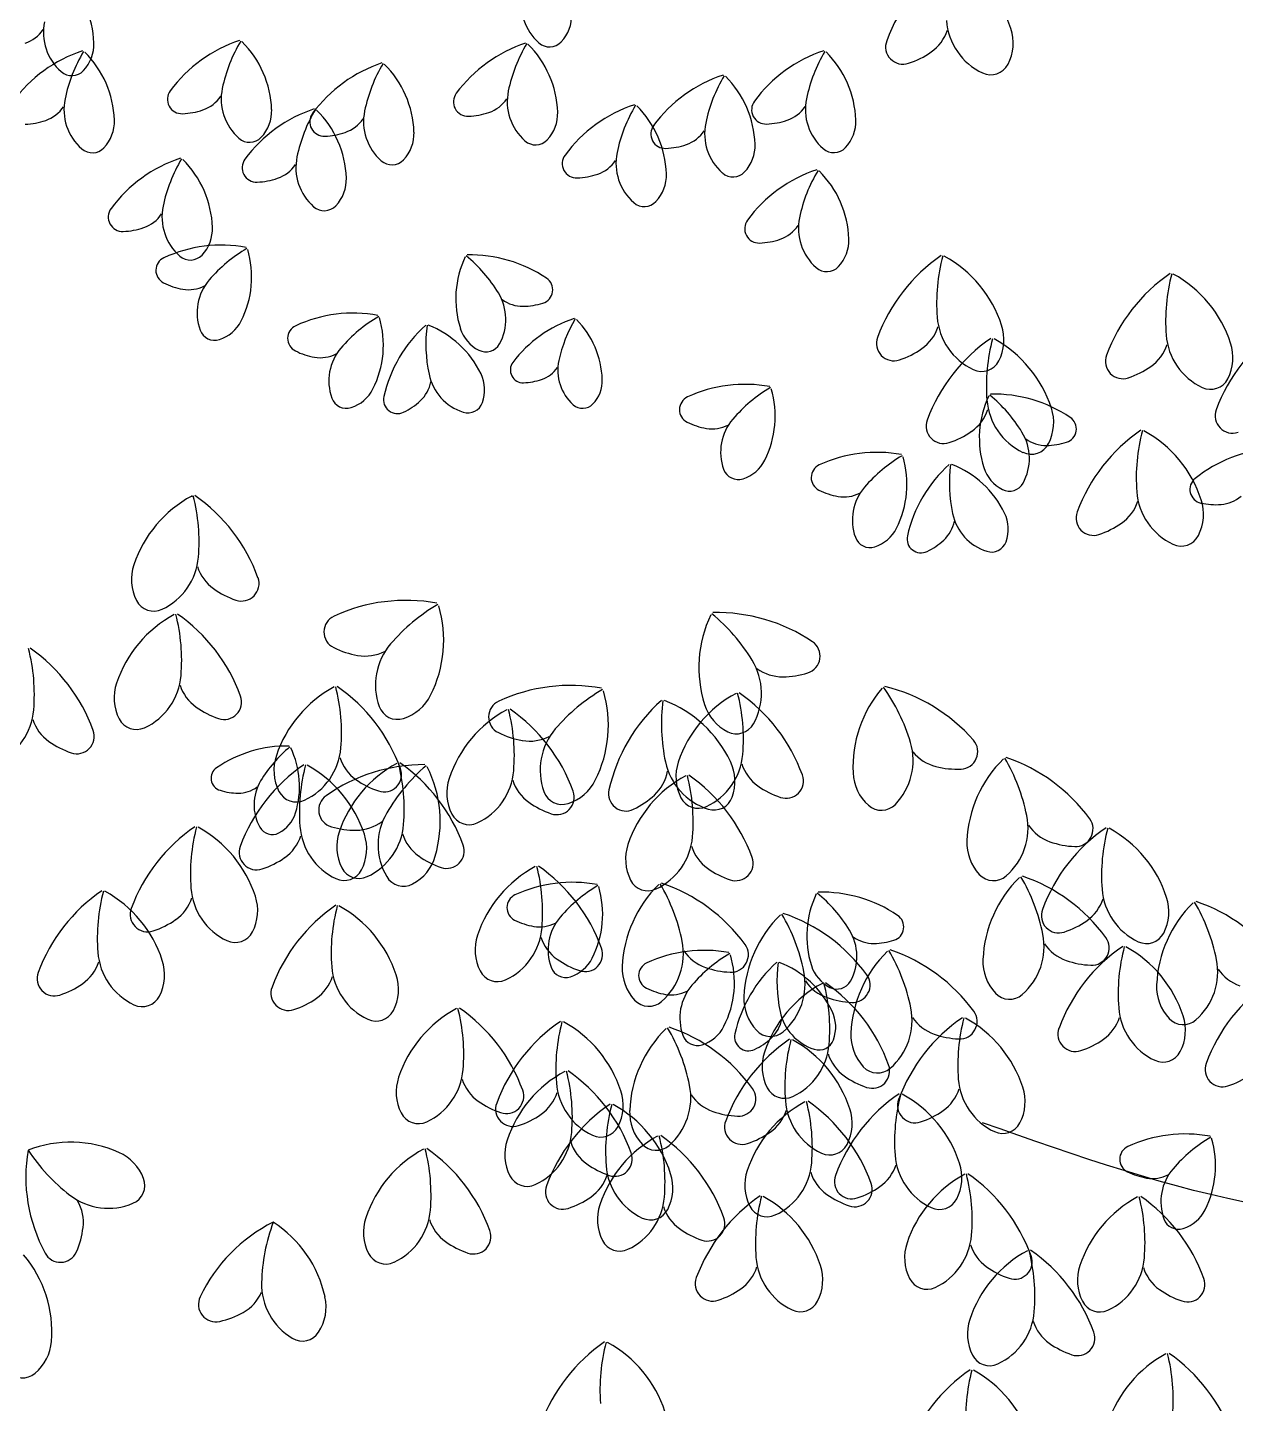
# Model space of a CAD drawing. Header units: millimetres. Extents: x 87938 to 265635, y 330093 to 434310.
# Drawn here: x 130640 to 131468, y 389117 to 390060 of the extents above; entities that cross this region are included whole.
import ezdxf

# ---------------------------------------------------------------- set-up
doc = ezdxf.new("R2010")
doc.units = ezdxf.units.MM

# ---------------------------------------------------------------- blocks, each defined once
blk = doc.blocks.new('A$C375B4AEE')
for centre, radius, start, end in [((2868.26, 8487.02), 117.21, 124.40991, 159.68568), ((2763.94, 8510), 83.66, 18.11828, 61.26609), ((2145.77, 8523.76), 69.16, 2.03833, 45.18609), ((2543.64, 8553.19), 35.85, 168.25019, 228.6287), ((2516.14, 8545.03), 26.27, 316.62292, 2.03827), ((2216.14, 8533.45), 35.85, 168.25019, 228.6287), ((2842.49, 8544.84), 43.37, 184.33018, 244.70863), ((2813.26, 8526.14), 31.77, 332.70281, 18.11841), ((2159.84, 8549.14), 24.44, 288.98753, 325.82732), ((2345.24, 8435.93), 96.9, 108.32995, 143.60567), ((2405.55, 8473.71), 104.84, 149.1174, 168.25018), ((2267.64, 8478.07), 69.16, 2.03833, 45.18609), ((2527.22, 8534.55), 11.01, 228.62887, 316.62309), ((2769.52, 8523.58), 11.93, 159.68548, 288.61535), ((2771.8, 8544.22), 29.57, 305.06741, 341.90735), ((2237.46, 8428.75), 96.9, 108.32995, 143.60567), ((2297.77, 8466.53), 104.84, 149.1174, 168.25018), ((2188.64, 8525.29), 26.27, 316.62292, 2.03827), ((2159.86, 8470.89), 69.16, 2.03833, 45.18609), ((2541.3, 8434.2), 96.9, 108.32995, 143.60567), ((2601.61, 8471.98), 104.84, 149.1174, 168.25018), ((2463.7, 8476.33), 69.16, 2.03833, 45.18609), ((2745.67, 8428.84), 96.9, 108.32993, 143.60567), ((2805.98, 8466.62), 104.84, 149.1174, 168.25018), ((2668.07, 8470.98), 69.16, 2.03833, 45.18611), ((2754.96, 8568.2), 58.87, 288.18028, 305.06753), ((2442.8, 8420.51), 96.9, 108.32995, 143.60567), ((2503.11, 8458.29), 104.84, 149.1174, 168.25018), ((2365.2, 8462.65), 69.16, 2.03833, 45.18609), ((2829.65, 8517.68), 13.32, 244.70857, 332.70275), ((2199.72, 8514.81), 11.01, 228.62887, 316.62309), ((2676.6, 8412.18), 96.9, 108.32993, 143.60567), ((2736.91, 8449.96), 104.84, 149.1174, 168.25018), ((2599, 8454.32), 69.16, 2.03833, 45.18611), ((2275.18, 8487.58), 9.86, 143.60571, 272.53537), ((2281.72, 8503.45), 24.44, 288.98753, 325.82732), ((2338.01, 8487.76), 35.85, 168.25019, 228.6287), ((2471.24, 8485.84), 9.86, 143.60571, 272.53537), ((2534.07, 8486.02), 35.85, 168.25019, 228.6287), ((2173.94, 8496.27), 24.44, 288.98753, 325.82732), ((2230.23, 8480.58), 35.85, 168.25019, 228.6287), ((2273.84, 8526.36), 48.67, 272.10031, 288.98752), ((2396.43, 8389.05), 96.9, 108.32995, 143.60567), ((2310.51, 8479.6), 26.27, 316.62292, 2.03827), ((2456.74, 8426.82), 104.84, 149.1174, 168.25018), ((2318.83, 8431.18), 69.16, 2.03833, 45.18609), ((2435.57, 8472.34), 35.85, 168.25019, 228.6287), ((2477.77, 8501.72), 24.44, 288.98753, 325.82732), ((2615.84, 8391.9), 96.9, 108.32993, 143.60569), ((2676.15, 8429.68), 104.84, 149.1174, 168.25018), ((2538.24, 8434.04), 69.16, 2.03833, 45.18609), ((2675.61, 8480.48), 9.86, 143.60571, 272.53537), ((2682.15, 8496.36), 24.44, 288.98753, 325.82732), ((2738.44, 8480.67), 35.85, 168.25018, 228.62875), ((2166.06, 8519.18), 48.67, 272.10031, 288.98752), ((2202.73, 8472.41), 26.27, 316.62292, 2.03827), ((2372.74, 8472.16), 9.86, 143.60571, 272.53537), ((2379.27, 8488.03), 24.44, 288.98753, 325.82732), ((2469.89, 8524.62), 48.67, 272.10031, 288.98752), ((2506.57, 8477.86), 26.27, 316.62292, 2.03827), ((2669.36, 8464.01), 35.85, 168.25018, 228.62875), ((2674.26, 8519.27), 48.67, 272.10031, 288.98752), ((2710.94, 8472.5), 26.27, 316.62292, 2.03827), ((2321.6, 8469.12), 11.01, 228.62887, 316.62309), ((2371.39, 8510.94), 48.67, 272.10031, 288.98752), ((2408.07, 8464.18), 26.27, 316.62292, 2.03827), ((2606.54, 8463.82), 9.86, 143.60571, 272.53537), ((2613.07, 8479.7), 24.44, 288.98753, 325.82732), ((2213.82, 8461.94), 11.01, 228.62887, 316.62309), ((2517.65, 8467.39), 11.01, 228.62887, 316.62309), ((2608.6, 8443.73), 35.85, 168.25018, 228.62875), ((2605.19, 8502.61), 48.67, 272.10031, 288.98752), ((2641.86, 8455.84), 26.27, 316.62292, 2.03827), ((2722.03, 8462.03), 11.01, 228.62887, 316.62309), ((2304.66, 8355.21), 96.9, 108.32995, 143.60567), ((2364.97, 8392.99), 104.84, 149.1174, 168.25018), ((2227.06, 8397.35), 69.16, 2.03833, 45.18609), ((2326.37, 8440.69), 9.86, 143.60571, 272.53537), ((2332.91, 8456.57), 24.44, 288.98753, 325.82732), ((2389.2, 8440.87), 35.85, 168.25019, 228.6287), ((2419.15, 8453.7), 11.01, 228.62887, 316.62309), ((2545.78, 8443.54), 9.86, 143.60571, 272.53537), ((2552.31, 8459.42), 24.44, 288.98753, 325.82732), ((2325.03, 8479.47), 48.67, 272.10031, 288.98752), ((2361.7, 8432.71), 26.27, 316.62292, 2.03827), ((2544.43, 8482.33), 48.67, 272.10031, 288.98752), ((2581.1, 8435.57), 26.27, 316.62292, 2.03827), ((2652.95, 8445.37), 11.01, 228.62887, 316.62309), ((2740.91, 8347.28), 96.9, 108.32993, 143.60567), ((2801.22, 8385.06), 104.84, 149.1174, 168.25018), ((2663.31, 8389.42), 69.16, 2.03833, 45.18611), ((2297.43, 8407.04), 35.85, 168.25019, 228.6287), ((2372.79, 8422.23), 11.01, 228.62887, 316.62309), ((2592.19, 8425.09), 11.01, 228.62887, 316.62309), ((2234.6, 8406.86), 9.86, 143.60571, 272.53537), ((2241.13, 8422.74), 24.44, 288.98753, 325.82732), ((2670.85, 8398.92), 9.86, 143.60571, 272.53537), ((2733.68, 8399.11), 35.85, 168.25018, 228.62875), ((2233.25, 8445.64), 48.67, 272.10031, 288.98752), ((2269.92, 8398.88), 26.27, 316.62292, 2.03827), ((2677.38, 8414.8), 24.44, 288.98753, 325.82732), ((2302.29, 8293.87), 93.77, 79.54262, 114.81836), ((2371.04, 8297.81), 101.45, 120.33005, 139.46286), ((2669.5, 8437.71), 48.67, 272.10031, 288.98752), ((2706.17, 8390.94), 26.27, 316.62292, 2.03827), ((2266.93, 8370.32), 9.54, 114.81832, 243.74813), ((2281.01, 8388.4), 11.01, 228.62887, 316.62309), ((2256.11, 8365.77), 66.93, 333.25102, 16.39883), ((2529.87, 8350.83), 66.93, 154.4733, 197.62104), ((2405.6, 8301.96), 101.45, 31.40914, 50.54194), ((2472.87, 8287.17), 93.77, 56.05367, 91.32939), ((2861.93, 8283.73), 117.21, 124.40993, 159.68564), ((2919.37, 8347.85), 126.82, 165.19739, 184.33018), ((2757.61, 8306.71), 83.66, 18.11828, 61.26609), ((2717.26, 8380.47), 11.01, 228.62887, 316.62309), ((3018.89, 8271.46), 117.21, 124.40993, 159.68564), ((3076.34, 8335.58), 126.82, 165.1974, 184.33018), ((2914.58, 8294.43), 83.66, 18.11828, 61.26609), ((2283.86, 8403.84), 47.1, 243.31296, 260.20019), ((2279.87, 8380.74), 23.65, 260.20025, 297.04004), ((2320.31, 8341.2), 34.69, 139.4629, 199.84129), ((2519.9, 8357.04), 9.54, 287.124, 56.05382), ((2462.58, 8336.75), 34.69, 331.03064, 31.40928), ((2508.78, 8369.38), 23.65, 233.83212, 270.6719), ((2508.5, 8392.82), 47.1, 270.67187, 287.55903), ((2392.6, 8247.24), 93.77, 79.54263, 114.81834), ((2461.35, 8251.18), 101.45, 120.33008, 139.46283), ((2346.42, 8319.14), 66.93, 333.25102, 16.39883), ((2836.16, 8341.55), 43.37, 184.33018, 244.70863), ((2297.7, 8333.04), 10.66, 199.84165, 287.83562), ((2293.18, 8347.09), 25.42, 287.83564, 333.25091), ((2357.24, 8323.69), 9.54, 114.81832, 243.74813), ((2505.1, 8263.09), 93.77, 131.98151, 167.25725), ((2543.9, 8319.99), 101.45, 172.76891, 191.90173), ((2419.96, 8270.32), 66.93, 25.68991, 68.83769), ((2490.3, 8338.27), 25.42, 197.62094, 243.03656), ((2570.63, 8256.12), 85.47, 108.0256, 143.30132), ((2624, 8289.16), 92.47, 148.81298, 167.94581), ((2502.38, 8293.65), 61, 1.73403, 44.8817), ((2765.47, 8340.93), 29.57, 305.06741, 341.90735), ((2806.93, 8322.84), 31.77, 332.70281, 18.11841), ((3094.1, 8234.11), 117.21, 124.40993, 159.68568), ((2483.61, 8325.11), 10.66, 243.03669, 331.03114), ((2763.19, 8320.28), 11.93, 159.68548, 288.61535), ((2896.02, 8226.99), 117.21, 124.40993, 159.68568), ((2953.47, 8291.11), 126.82, 165.1974, 184.33018), ((2791.71, 8249.97), 83.66, 18.11828, 61.26609), ((2922.43, 8328.65), 29.57, 305.06741, 341.90733), ((2993.12, 8329.28), 43.37, 184.33018, 244.70861), ((2963.89, 8310.57), 31.77, 332.7028, 18.11842), ((2374.17, 8357.21), 47.1, 243.31296, 260.20019), ((2370.18, 8334.11), 23.65, 260.20025, 297.04004), ((2410.62, 8294.57), 34.69, 139.4629, 199.84129), ((2748.63, 8364.91), 58.87, 288.18028, 305.06753), ((2920.16, 8308.01), 11.93, 159.68548, 288.61535), ((2509.07, 8302), 8.7, 143.30093, 272.23074), ((2514.91, 8315.97), 21.56, 288.68306, 325.52295), ((2564.49, 8301.87), 31.62, 167.94581, 228.32427), ((2823.32, 8314.38), 13.32, 244.70857, 332.70275), ((2905.59, 8352.64), 58.87, 288.18028, 305.06755), ((2422.58, 8298.28), 23.65, 312.63914, 349.47871), ((2478.57, 8306.23), 34.69, 191.9017, 252.28014), ((2457.36, 8288.31), 25.42, 340.2744, 25.68992), ((2508.06, 8336.21), 42.93, 271.79599, 288.68311), ((2540.2, 8294.79), 23.17, 316.31858, 1.73379), ((2661.16, 8198.44), 93.77, 79.54265, 114.81839), ((2980.29, 8302.11), 13.32, 244.70864, 332.70271), ((2388.01, 8286.41), 10.66, 199.84124, 287.83548), ((2383.49, 8300.46), 25.42, 287.83559, 333.25091), ((2422.95, 8281.67), 9.54, 167.25726, 296.18686), ((2625.81, 8274.89), 9.54, 114.81833, 243.74791), ((2729.92, 8202.38), 101.45, 120.33007, 139.46288), ((2614.98, 8270.34), 66.93, 333.25103, 16.39876), ((2888.74, 8255.4), 66.93, 154.47325, 197.62105), ((2870.25, 8284.81), 43.37, 184.33018, 244.70858), ((2764.48, 8206.53), 101.45, 31.40918, 50.54199), ((2831.74, 8191.74), 93.77, 56.05367, 91.32941), ((2406.7, 8315.53), 47.1, 295.75185, 312.63912), ((2471.26, 8283.33), 10.66, 252.28031, 340.27444), ((2549.92, 8285.5), 9.72, 228.32439, 316.31847), ((2799.56, 8284.19), 29.57, 305.0675, 341.9072), ((2841.02, 8266.11), 31.77, 332.70294, 18.11827), ((2995.37, 8270.66), 11.93, 159.68581, 288.61526), ((2642.74, 8308.41), 47.1, 243.313, 260.20022), ((2638.75, 8285.31), 23.65, 260.20019, 297.03986), ((2679.18, 8245.77), 34.69, 139.46285, 199.84132), ((2797.29, 8263.55), 11.93, 159.68584, 288.61535), ((2878.78, 8261.61), 9.54, 287.12423, 56.05355), ((2782.72, 8308.18), 58.87, 288.18028, 305.06749), ((2821.46, 8241.32), 34.69, 331.03072, 31.40913), ((2867.65, 8273.95), 23.65, 233.83212, 270.67181), ((2998.76, 8164.04), 117.21, 124.40993, 159.68568), ((3056.2, 8228.15), 126.82, 165.19736, 184.33018), ((2894.44, 8187.01), 83.66, 18.11828, 61.26607), ((2751.47, 8151.81), 93.77, 79.54265, 114.81839), ((2857.42, 8257.65), 13.32, 244.70872, 332.70275), ((2867.38, 8297.4), 47.1, 270.67182, 287.55903), ((3028.61, 8154.64), 93.77, 93.63961, 128.91535), ((2656.57, 8237.61), 10.66, 199.84124, 287.83548), ((2652.05, 8251.66), 25.42, 287.83559, 333.25095), ((2716.12, 8228.26), 9.54, 114.81833, 243.74791), ((2820.23, 8155.75), 101.45, 120.33007, 139.46288), ((2705.3, 8223.71), 66.93, 333.25103, 16.39876), ((2863.98, 8167.66), 93.77, 131.98151, 167.25725), ((2902.78, 8224.57), 101.45, 172.76896, 191.90173), ((2778.83, 8174.89), 66.93, 25.68991, 68.83766), ((2849.18, 8242.84), 25.42, 197.62111, 243.03648), ((2842.49, 8229.68), 10.66, 243.03649, 331.03065), ((2975.7, 8220.17), 9.54, 128.91546, 257.84491), ((2321.66, 8141.98), 83.66, 118.34453, 161.49243), ((2160.19, 8184.22), 126.82, 355.28042, 14.41331), ((2217.19, 8119.71), 117.21, 19.92504, 55.20071), ((2733.05, 8261.78), 47.1, 243.313, 260.20022), ((2729.06, 8238.68), 23.65, 260.20019, 297.03986), ((2769.49, 8199.14), 34.69, 139.46285, 199.84132), ((2972.99, 8221.85), 43.37, 184.33018, 244.70861), ((2985.72, 8233.43), 23.65, 274.29717, 311.13687), ((2902.3, 8221.23), 29.57, 305.0675, 341.90719), ((2943.76, 8203.15), 31.77, 332.70293, 18.11829), ((2983.96, 8256.81), 47.1, 257.40999, 274.29719), ((2781.45, 8202.85), 23.65, 312.63914, 349.47869), ((2837.45, 8210.8), 34.69, 191.90168, 252.2802), ((2816.24, 8192.88), 25.42, 340.27443, 25.68996), ((2900.02, 8200.59), 11.93, 159.68584, 288.61535), ((2885.46, 8245.22), 58.87, 288.18028, 305.06749), ((2746.88, 8190.98), 10.66, 199.84124, 287.83548), ((2742.36, 8205.03), 25.42, 287.83559, 333.25095), ((2781.83, 8186.24), 9.54, 167.2572, 296.18686), ((2960.16, 8194.69), 13.32, 244.70864, 332.70271), ((2765.57, 8220.1), 47.1, 295.75189, 312.63912), ((2830.13, 8187.9), 10.66, 252.28031, 340.27451), ((2272.46, 8158.45), 31.77, 161.49233, 206.90783), ((2243.36, 8177.36), 43.37, 294.90209, 355.28059), ((2314.04, 8176.25), 29.57, 197.70322, 234.54325), ((2316.18, 8155.59), 11.93, 250.9955, 19.92456), ((2331.04, 8200.12), 58.87, 234.54318, 251.43035), ((2256.01, 8150.1), 13.32, 206.90799, 294.90206), ((2428.74, 8026.92), 117.21, 79.54265, 114.81837), ((2514.68, 8031.84), 126.82, 120.33009, 139.46286), ((2371.01, 8116.8), 83.66, 333.251, 16.3988), ((2309.73, 8060.78), 83.66, 118.34453, 161.49243), ((2148.25, 8103.02), 126.82, 355.28042, 14.41331), ((2205.26, 8038.52), 117.21, 19.92504, 55.20071), ((2384.54, 8122.48), 11.93, 114.81859, 243.74787), ((2713.21, 8098.12), 83.66, 154.47325, 197.62102), ((2557.89, 8037.03), 126.82, 31.40916, 50.54196), ((2641.96, 8018.54), 117.21, 56.05368, 91.3294), ((2405.71, 8164.38), 58.87, 243.31303, 260.20025), ((2451.26, 8086.08), 43.37, 139.46286, 199.84138), ((2700.76, 8105.88), 11.93, 287.12409, 56.05361), ((2047.28, 8079.52), 126.82, 355.28042, 14.41331), ((2104.29, 8015.01), 117.21, 19.92496, 55.20075), ((2400.72, 8135.51), 29.57, 260.20028, 297.03997), ((2629.11, 8080.52), 43.37, 331.03071, 31.40921), ((2231.42, 8096.16), 43.37, 294.90209, 355.28059), ((2686.85, 8121.31), 29.57, 233.83214, 270.67179), ((2686.51, 8150.61), 58.87, 270.67181, 287.55903), ((2260.52, 8077.26), 31.77, 161.49233, 206.90783), ((2302.11, 8095.06), 29.57, 197.70322, 234.54325), ((2419.3, 8011.13), 83.66, 118.34458, 161.49233), ((2257.83, 8053.37), 126.82, 355.28042, 14.41331), ((2314.83, 7988.86), 117.21, 19.92496, 55.20075), ((2541.63, 7968.63), 117.21, 79.54265, 114.81837), ((2627.57, 7973.55), 126.82, 120.33009, 139.46286), ((2818.85, 8029.69), 83.66, 139.51571, 182.66358), ((2653.02, 8010.76), 126.82, 16.4517, 35.58445), ((2729.47, 7971.19), 117.21, 41.09621, 76.37193), ((2304.24, 8074.4), 11.93, 250.9955, 19.92456), ((2417.35, 8093.44), 31.77, 287.83562, 333.25095), ((2497.43, 8064.19), 11.93, 114.81859, 243.74787), ((2483.9, 8058.51), 83.66, 333.251, 16.3988), ((2682.26, 7988.44), 117.21, 131.9815, 167.25724), ((2730.75, 8059.57), 126.82, 172.76895, 191.90173), ((2575.83, 7997.48), 83.66, 25.68988, 68.83766), ((2694.8, 8006.77), 83.66, 118.34458, 161.49233), ((2533.33, 8049.01), 126.82, 355.28042, 14.4133), ((2590.33, 7984.5), 117.21, 19.92496, 55.20076), ((2130.45, 8072.66), 43.37, 294.902, 355.28059), ((2319.11, 8118.93), 58.87, 234.54318, 251.43035), ((2423, 8075.88), 13.32, 199.84119, 287.83562), ((2537.76, 7995.56), 83.66, 118.34458, 161.49233), ((2376.28, 8037.8), 126.82, 355.28049, 14.4133), ((2433.29, 7973.29), 117.21, 19.92497, 55.20075), ((2663.76, 8082.41), 31.77, 197.62106, 243.03646), ((2201.14, 8071.55), 29.57, 197.70322, 234.54325), ((2203.27, 8050.89), 11.93, 250.9955, 19.92456), ((2244.07, 8068.91), 13.32, 206.90799, 294.90206), ((2564.15, 8027.79), 43.37, 139.46286, 199.84138), ((2655.39, 8065.97), 13.32, 243.03653, 331.03075), ((2218.14, 8095.42), 58.87, 234.54318, 251.43035), ((2518.6, 8106.1), 58.87, 243.31303, 260.20025), ((2513.61, 8077.22), 29.57, 260.20028, 297.03997), ((2733.05, 8034.39), 43.37, 316.07318, 16.45177), ((2808.82, 8040.4), 11.93, 272.16668, 41.09577), ((2347.14, 7958.79), 85.47, 88.9788, 124.25452), ((2408.38, 7972.61), 92.47, 129.76623, 148.89903), ((2370.1, 8027.6), 31.77, 161.49233, 206.90784), ((2294.88, 8016.54), 61, 342.68714, 25.8349), ((2340.99, 8046.5), 43.37, 294.902, 355.28059), ((2411.68, 8045.4), 29.57, 197.70322, 234.54306), ((2616.49, 8042.14), 43.37, 294.90199, 355.28059), ((2799.36, 8058.9), 29.57, 218.87448, 255.71437), ((2730.02, 7971.61), 126.82, 11.36046, 30.49319), ((2802.66, 7925.41), 117.21, 36.00495, 71.28066), ((2303.93, 8022.25), 8.7, 124.25454, 253.18403), ((2425.14, 7934.79), 117.21, 124.40991, 159.68568), ((2482.58, 7998.91), 126.82, 165.1974, 184.33018), ((2320.82, 7957.77), 83.66, 18.11828, 61.2661), ((2441.54, 7914.35), 117.21, 89.87295, 125.14869), ((2462.29, 7958.73), 83.66, 118.34458, 161.49233), ((2413.82, 8024.74), 11.93, 250.99547, 19.92529), ((2525.21, 7934.6), 126.82, 130.66042, 149.79318), ((2300.82, 8000.97), 126.82, 355.28049, 14.41331), ((2357.82, 7936.46), 117.21, 19.92497, 55.2007), ((2368.64, 7992.42), 83.66, 343.58133, 26.72907), ((2459.45, 8030.94), 43.37, 294.90201, 355.28059), ((2579.1, 8032.43), 29.57, 312.63909, 349.47877), ((2649.1, 8042.36), 43.37, 191.90173, 252.28021), ((2645.6, 8023.24), 31.77, 161.49231, 206.90783), ((2622.59, 8019.97), 31.77, 340.27449, 25.68986), ((2687.18, 8041.04), 29.57, 197.70353, 234.54308), ((2806.59, 8087.29), 58.87, 255.71431, 272.60155), ((2896.88, 7975.75), 83.66, 134.4245, 177.57227), ((2356.27, 8004.04), 31.62, 148.89905, 209.27747), ((2428.68, 8069.27), 58.87, 234.54309, 251.43035), ((2488.55, 8012.03), 31.77, 161.49233, 206.90783), ((2530.14, 8029.83), 29.57, 197.70351, 234.54308), ((2530.24, 8035.15), 31.77, 287.83562, 333.25095), ((2660.32, 7950.27), 83.66, 118.34458, 161.49233), ((2498.85, 7992.51), 126.82, 355.28049, 14.4133), ((2555.85, 7928), 117.21, 19.92496, 55.20071), ((2689.32, 8020.38), 11.93, 250.99557, 19.92527), ((2767.01, 8027.28), 31.77, 182.66365, 228.07889), ((2314.14, 8054.92), 42.93, 252.74913, 269.63633), ((2314.01, 8033.56), 21.56, 269.63645, 306.476), ((2353.65, 8019.25), 13.32, 206.90799, 294.90205), ((2380.93, 8000.44), 11.93, 125.14876, 254.07811), ((2535.89, 8017.59), 13.32, 199.84119, 287.83562), ((2532.27, 8009.17), 11.93, 250.99547, 19.92527), ((2579.57, 8011.67), 11.93, 167.25721, 296.18681), ((2559.25, 8053.99), 58.87, 295.75185, 312.63906), ((2629.14, 8014.89), 13.32, 206.90802, 294.90201), ((2639.95, 8013.74), 13.32, 252.2802, 340.2746), ((2704.18, 8064.91), 58.87, 234.54309, 251.43035), ((2331, 8005.28), 23.17, 297.27174, 342.68716), ((2453.09, 7976.59), 43.37, 149.79323, 210.17164), ((2547.13, 8053.7), 58.87, 234.54309, 251.43035), ((2754.69, 8013.55), 13.32, 228.07898, 316.07326), ((2350.43, 7892.28), 117.21, 124.40991, 159.68568), ((2407.87, 7956.4), 126.82, 165.1974, 184.33018), ((2399.37, 7992.61), 43.37, 184.33018, 244.70865), ((2394.24, 8045.46), 58.87, 253.64335, 270.53053), ((2394.51, 8016.16), 29.57, 270.5305, 307.3702), ((2383.99, 7994.1), 43.37, 294.902, 355.28059), ((2472.1, 8003.68), 13.32, 206.90798, 294.90209), ((2811.84, 7988.05), 43.37, 310.98196, 11.36054), ((2880.06, 8006.57), 29.57, 213.78352, 250.62302), ((2887.84, 7987.31), 11.93, 267.07531, 36.0051), ((2246.11, 7915.26), 83.66, 18.11828, 61.2661), ((2337.16, 7993.33), 9.72, 209.27743, 297.27181), ((2328.68, 7991.99), 29.57, 305.06743, 341.90734), ((2413.09, 7975.2), 31.77, 161.49233, 206.90784), ((2370.14, 7973.9), 31.77, 332.7028, 18.11842), ((2454.67, 7993), 29.57, 197.70351, 234.54308), ((2582.01, 7985.64), 43.37, 294.90201, 355.28059), ((2845.04, 7977.94), 31.77, 177.5724, 222.98777), ((2974.98, 7891.55), 117.21, 124.40992, 159.68568), ((3032.42, 7955.67), 126.82, 165.19736, 184.33018), ((2870.66, 7914.53), 83.66, 18.11828, 61.26607), ((2326.4, 7971.34), 11.93, 159.68544, 288.61526), ((2456.81, 7972.34), 11.93, 250.99547, 19.92527), ((2611.12, 7966.74), 31.77, 161.49233, 206.90783), ((2652.7, 7984.54), 29.57, 197.70353, 234.54308), ((2889.79, 8034.21), 58.87, 250.6231, 267.51029), ((2311.84, 8015.97), 58.87, 288.1803, 305.06754), ((2396.64, 7966.85), 13.32, 206.908, 294.90205), ((2418.41, 7977.75), 31.77, 298.16595, 343.5814), ((2471.67, 8016.87), 58.87, 234.54309, 251.43035), ((2557.16, 7888.01), 83.66, 118.34458, 161.49233), ((2395.68, 7930.25), 126.82, 355.28049, 14.4133), ((2452.69, 7865.74), 117.21, 19.92497, 55.2007), ((2669.7, 8008.41), 58.87, 234.54309, 251.43035), ((2654.84, 7963.88), 11.93, 250.99557, 19.92527), ((2386.54, 7965.44), 13.32, 244.70849, 332.70271), ((2427.12, 7961.49), 13.32, 210.17175, 298.16588), ((2594.66, 7958.39), 13.32, 206.90798, 294.90209), ((2831.54, 7965.36), 13.32, 222.98795, 310.98187), ((2907.9, 7894.42), 83.66, 134.4245, 177.57227), ((2741.04, 7890.28), 126.82, 11.36046, 30.49325), ((2813.69, 7844.08), 117.21, 36.00495, 71.28068), ((2286.6, 7848.35), 117.21, 124.40991, 159.68568), ((2344.04, 7912.47), 126.82, 165.1974, 184.33018), ((2182.29, 7871.33), 83.66, 18.11828, 61.2661), ((2324.66, 7950.1), 43.37, 184.33018, 244.70865), ((2507.54, 7933.55), 9.54, 114.81811, 243.74791), ((2542.9, 7857.1), 93.77, 79.54263, 114.81836), ((2611.65, 7861.04), 101.45, 120.33007, 139.46288), ((2496.72, 7929), 66.93, 333.25102, 16.39876), ((2660.64, 7889.62), 83.66, 134.4245, 177.57227), ((2493.78, 7885.48), 126.82, 11.36046, 30.49325), ((2566.43, 7839.28), 117.21, 36.00494, 71.28067), ((2770.48, 7914.06), 66.93, 154.47325, 197.62105), ((2646.21, 7865.19), 101.45, 31.40918, 50.54199), ((2713.48, 7850.4), 93.77, 56.05367, 91.32941), ((2949.2, 7949.37), 43.37, 184.33018, 244.70861), ((2251.69, 7928.84), 11.93, 159.68545, 288.61526), ((2253.97, 7949.48), 29.57, 305.06742, 341.90734), ((2295.43, 7931.4), 31.77, 332.7028, 18.11842), ((2446.93, 7838.39), 117.21, 124.40991, 159.68568), ((2504.37, 7902.51), 126.82, 165.1974, 184.33018), ((2342.61, 7861.37), 83.66, 18.11828, 61.2661), ((2876.24, 7928.1), 11.93, 159.68584, 288.61535), ((2878.51, 7948.75), 29.57, 305.0675, 341.9072), ((3026.94, 7877.06), 83.66, 134.4245, 177.57227), ((2919.97, 7930.67), 31.77, 332.70293, 18.11829), ((2860.08, 7872.92), 126.82, 11.36046, 30.49325), ((2932.73, 7826.72), 117.21, 36.00493, 71.28068), ((2237.13, 7973.47), 58.87, 288.1803, 305.06754), ((2524.47, 7967.07), 47.1, 243.31296, 260.20018), ((2520.48, 7943.97), 23.65, 260.20028, 297.03995), ((2560.92, 7904.43), 34.69, 139.4629, 199.84129), ((2744.06, 7868.9), 83.66, 134.4245, 177.57227), ((2577.2, 7864.76), 126.82, 11.36046, 30.49325), ((2649.85, 7818.57), 117.21, 36.00495, 71.28068), ((2760.51, 7920.27), 9.54, 287.12423, 56.05355), ((2861.68, 7972.73), 58.87, 288.18028, 305.06749), ((2311.83, 7922.94), 13.32, 244.70851, 332.70271), ((2507.95, 7904.48), 31.77, 161.49233, 206.90783), ((2478.85, 7923.38), 43.37, 294.90201, 355.28059), ((2549.54, 7922.28), 29.57, 197.70351, 234.54308), ((2703.19, 7899.98), 34.69, 331.03072, 31.40913), ((2749.39, 7932.61), 23.65, 233.83212, 270.67181), ((2822.86, 7906.72), 43.37, 310.98196, 11.36054), ((2936.37, 7922.2), 13.32, 244.70864, 332.70271), ((2551.67, 7901.62), 11.93, 250.99547, 19.92527), ((2633.21, 7810.47), 93.77, 79.54265, 114.81839), ((2575.6, 7901.92), 43.37, 310.98194, 11.36054), ((2643.83, 7920.44), 29.57, 213.78352, 250.62302), ((2651.6, 7901.18), 11.93, 267.07531, 36.0051), ((2749.11, 7956.06), 47.1, 270.67182, 287.55903), ((2650.53, 7839.73), 126.82, 11.36046, 30.49325), ((2723.18, 7793.54), 117.21, 36.00495, 71.28068), ((2891.09, 7925.24), 29.57, 213.78352, 250.62302), ((2986.36, 7810.27), 117.21, 124.40992, 159.68568), ((2898.86, 7905.98), 11.93, 267.07531, 36.0051), ((3043.8, 7874.39), 126.82, 165.19736, 184.33018), ((2882.04, 7833.25), 83.66, 18.11828, 61.26607), ((2190.14, 7905.55), 29.57, 305.06743, 341.90734), ((2260.83, 7906.17), 43.37, 184.33018, 244.70865), ((2231.6, 7887.47), 31.77, 332.7028, 18.11842), ((2566.54, 7946.15), 58.87, 234.54309, 251.43035), ((2533.79, 7910.32), 25.42, 287.83559, 333.25091), ((2597.85, 7886.92), 9.54, 114.81833, 243.74791), ((2701.96, 7814.41), 101.45, 120.33007, 139.46288), ((2587.03, 7882.37), 66.93, 333.25103, 16.39876), ((2745.71, 7826.32), 93.77, 131.98151, 167.25725), ((2784.51, 7883.23), 101.45, 172.76896, 191.90173), ((2660.57, 7833.55), 66.93, 25.68991, 68.83766), ((2817.39, 7843.87), 83.66, 134.4245, 177.57227), ((2856.06, 7896.62), 31.77, 177.5724, 222.98777), ((2900.81, 7952.88), 58.87, 250.6231, 267.51029), ((2941.9, 7889.36), 43.37, 310.98192, 11.36055), ((2187.86, 7884.91), 11.93, 159.68544, 288.61526), ((2350.46, 7895.59), 29.57, 305.06743, 341.90734), ((2421.16, 7896.21), 43.37, 184.33018, 244.70865), ((2391.93, 7877.51), 31.77, 332.7028, 18.11842), ((2491.5, 7896.13), 13.32, 206.90798, 294.90209), ((2538.31, 7896.27), 10.66, 199.84124, 287.83548), ((2608.8, 7891.82), 31.77, 177.5724, 222.98775), ((2653.55, 7948.08), 58.87, 250.6231, 267.51029), ((2659.02, 7881.2), 43.37, 310.98196, 11.36054), ((2730.91, 7901.5), 25.42, 197.62111, 243.03648), ((2735.02, 7880.46), 11.93, 267.07531, 36.0051), ((3010.13, 7907.88), 29.57, 213.78352, 250.62302), ((2173.3, 7929.54), 58.87, 288.1803, 305.06754), ((2348.19, 7874.95), 11.93, 159.68544, 288.61526), ((2614.78, 7920.45), 47.1, 243.313, 260.20022), ((2610.79, 7897.34), 23.65, 260.20019, 297.03986), ((2651.23, 7857.8), 34.69, 139.46285, 199.84132), ((2753.95, 7807.98), 83.66, 118.34458, 161.49233), ((2727.25, 7899.72), 29.57, 213.78352, 250.62302), ((2592.47, 7850.22), 126.82, 355.28049, 14.4133), ((2649.48, 7785.72), 117.21, 19.92496, 55.20071), ((2724.22, 7888.34), 10.66, 243.03649, 331.03065), ((2975.1, 7879.25), 31.77, 177.5724, 222.98777), ((3087.16, 7786.09), 117.21, 124.40993, 159.68568), ((2248, 7879.01), 13.32, 244.70851, 332.70271), ((2333.63, 7919.58), 58.87, 288.18029, 305.06755), ((2595.3, 7879.24), 13.32, 222.98789, 310.98187), ((2692.22, 7871.1), 31.77, 177.5724, 222.98777), ((2736.97, 7927.36), 58.87, 250.6231, 267.51029), ((2842.56, 7884.04), 13.32, 222.98795, 310.98187), ((2408.32, 7869.05), 13.32, 244.70849, 332.70271), ((2503.1, 7790.66), 83.66, 118.34458, 161.49233), ((2341.62, 7832.9), 126.82, 355.28049, 14.41331), ((2398.62, 7768.39), 117.21, 19.92497, 55.2007), ((2663.19, 7861.51), 23.65, 312.63914, 349.47869), ((2719.18, 7869.46), 34.69, 191.90168, 252.2802), ((2697.97, 7851.54), 25.42, 340.27443, 25.68996), ((2732.35, 7856.17), 43.37, 310.98196, 11.36054), ((2876.45, 7761.36), 117.21, 124.40993, 159.68568), ((2800.58, 7874.69), 29.57, 213.78352, 250.62302), ((2933.89, 7825.48), 126.82, 165.19736, 184.33018), ((2808.35, 7855.43), 11.93, 267.07531, 36.0051), ((2772.13, 7784.34), 83.66, 18.11828, 61.26607), ((2889.89, 7867.47), 29.57, 305.0675, 341.9072), ((2960.59, 7868.09), 43.37, 184.33018, 244.70861), ((2961.6, 7866.67), 13.32, 222.98795, 310.982), ((2931.36, 7849.39), 31.77, 332.70293, 18.11829), ((2600.93, 7758.87), 117.21, 124.40993, 159.68568), ((2658.37, 7822.99), 126.82, 165.19736, 184.33018), ((2496.61, 7781.85), 83.66, 18.11828, 61.26609), ((2665.74, 7790.92), 83.66, 134.4245, 177.57227), ((2498.88, 7786.78), 126.82, 11.36046, 30.49325), ((2571.52, 7740.59), 117.21, 36.00494, 71.28067), ((2624.1, 7863.69), 25.42, 287.83559, 333.25095), ((2678.72, 7858.52), 13.32, 222.98795, 310.98187), ((2765.55, 7846.07), 31.77, 177.5724, 222.98777), ((2887.62, 7846.83), 11.93, 159.68584, 288.61535), ((2628.62, 7849.64), 10.66, 199.84124, 287.83548), ((2757.89, 7746.6), 117.21, 124.40993, 159.68568), ((2663.56, 7844.9), 9.54, 167.2572, 296.18686), ((2647.31, 7878.76), 47.1, 295.75189, 312.63912), ((2815.33, 7810.72), 126.82, 165.19736, 184.33018), ((2653.57, 7769.58), 83.66, 18.11828, 61.26607), ((2675.64, 7843.36), 43.37, 294.90199, 355.28059), ((2711.87, 7846.56), 10.66, 252.28031, 340.27451), ((2810.3, 7902.33), 58.87, 250.6231, 267.51029), ((2873.06, 7891.45), 58.87, 288.18028, 305.06749), ((2704.74, 7824.45), 31.77, 161.49231, 206.90783), ((2746.33, 7842.26), 29.57, 197.70353, 234.54308), ((2947.75, 7840.93), 13.32, 244.70864, 332.70271), ((2424.79, 7826.03), 43.37, 294.90201, 355.28059), ((2577.51, 7747.64), 83.66, 118.34458, 161.49233), ((2416.04, 7789.88), 126.82, 355.28049, 14.4133), ((2473.04, 7725.38), 117.21, 19.92497, 55.2007), ((2752.05, 7833.49), 13.32, 222.98795, 310.98187), ((2748.46, 7821.6), 11.93, 250.99557, 19.92527), ((2988.43, 7822.64), 11.93, 159.68581, 288.61526), ((2973.87, 7867.27), 58.87, 288.1803, 305.0675), ((2453.89, 7807.13), 31.77, 161.49233, 206.90784), ((2495.47, 7824.93), 29.57, 197.70351, 234.54308), ((2575.16, 7816.69), 43.37, 184.33017, 244.70863), ((2580.69, 7803.22), 43.37, 310.98194, 11.36054), ((2656.69, 7802.48), 11.93, 267.07531, 36.0051), ((2688.29, 7816.11), 13.32, 206.90802, 294.90201), ((2763.32, 7866.13), 58.87, 234.54309, 251.43035), ((2850.68, 7819.18), 43.37, 184.33018, 244.70858), ((2821.45, 7800.48), 31.77, 332.70294, 18.11827), ((2512.47, 7848.8), 58.87, 234.54309, 251.43035), ((2497.61, 7804.27), 11.93, 250.99547, 19.92527), ((2504.46, 7816.07), 29.57, 305.06756, 341.90717), ((2545.93, 7797.99), 31.77, 332.70294, 18.11827), ((2648.92, 7821.74), 29.57, 213.78352, 250.62302), ((2742.01, 7726.78), 83.66, 118.34458, 161.49233), ((2732.12, 7804.42), 43.37, 184.33018, 244.70858), ((2580.54, 7769.02), 126.82, 355.28049, 14.4133), ((2637.54, 7704.52), 117.21, 19.92496, 55.20071), ((2833.1, 7709.25), 117.21, 124.40993, 159.68568), ((2890.54, 7773.37), 126.82, 165.19736, 184.33018), ((2777.71, 7797.92), 11.93, 159.68584, 288.61535), ((2728.79, 7732.23), 83.66, 18.11828, 61.26607), ((2779.99, 7818.56), 29.57, 305.0675, 341.9072), ((2437.44, 7798.78), 13.32, 206.908, 294.90209), ((2502.19, 7795.43), 11.93, 159.68584, 288.61516), ((2487.63, 7840.06), 58.87, 288.18028, 305.06749), ((2635.02, 7702.14), 117.21, 124.40993, 159.68568), ((2692.46, 7766.26), 126.82, 165.19736, 184.33018), ((2530.7, 7725.12), 83.66, 18.11828, 61.26609), ((2613.89, 7793.12), 31.77, 177.5724, 222.98775), ((2658.64, 7849.39), 58.87, 250.6231, 267.51029), ((2661.43, 7803.8), 29.57, 305.0675, 341.9072), ((2702.89, 7785.72), 31.77, 332.70294, 18.11827), ((2763.15, 7842.55), 58.87, 288.18028, 305.06749), ((2562.32, 7789.53), 13.32, 244.70872, 332.70275), ((2659.15, 7783.16), 11.93, 159.68584, 288.61535), ((2837.84, 7792.02), 13.32, 244.70872, 332.70275), ((2198.9, 7691.37), 81.35, 65.90991, 110.97732), ((2528.31, 7764.12), 31.77, 161.49233, 206.90783), ((2499.21, 7783.02), 43.37, 294.90201, 355.28059), ((2569.89, 7781.92), 29.57, 197.70351, 234.54308), ((2641.04, 7703.28), 83.66, 118.34458, 161.49233), ((2479.57, 7745.52), 126.82, 355.28049, 14.4133), ((2536.57, 7681.01), 117.21, 19.92496, 55.20071), ((2644.59, 7827.78), 58.87, 288.18028, 305.06749), ((2962.95, 7684.6), 93.77, 79.54264, 114.81837), ((3031.7, 7688.53), 101.45, 120.33006, 139.46287), ((2916.77, 7756.5), 66.93, 333.25103, 16.39876), ((2278.16, 7748.98), 109.93, 170.39116, 208.37634), ((2275.77, 7836.96), 126.82, 213.29902, 232.43179), ((2219.3, 7736.56), 31.77, 20.80439, 66.21979), ((2480.66, 7694.41), 83.66, 118.34458, 161.49233), ((2319.18, 7736.65), 126.82, 355.28049, 14.41331), ((2376.18, 7672.14), 117.21, 19.92497, 55.2007), ((2572.03, 7761.26), 11.93, 250.99547, 19.92527), ((2600.4, 7780.54), 13.32, 222.98789, 310.98187), ((2719.29, 7777.26), 13.32, 244.70872, 332.70275), ((2807.33, 7767.07), 43.37, 184.33018, 244.70858), ((2927.59, 7761.05), 9.54, 114.81822, 243.74802), ((2586.89, 7805.79), 58.87, 234.54309, 251.43035), ((2609.25, 7759.96), 43.37, 184.33017, 244.70858), ((2692.81, 7743.26), 31.77, 161.49231, 206.90783), ((2663.71, 7762.16), 43.37, 294.90199, 355.28059), ((2736.64, 7766.45), 29.57, 305.0675, 341.9072), ((2778.1, 7748.37), 31.77, 332.70294, 18.11827), ((2980.97, 7731.92), 34.69, 139.46287, 199.84132), ((2236.54, 7743.12), 13.32, 292.8101, 20.80429), ((2511.86, 7755.77), 13.32, 206.90798, 294.90209), ((2538.56, 7759.34), 29.57, 305.06756, 341.90717), ((2580.02, 7741.25), 31.77, 332.70294, 18.11827), ((2734.39, 7761.06), 29.57, 197.70353, 234.54308), ((2734.36, 7745.81), 11.93, 159.68584, 288.61535), ((2736.53, 7740.4), 11.93, 250.99557, 19.92527), ((2851.59, 7677.13), 83.66, 118.34458, 161.49233), ((2690.11, 7719.37), 126.82, 355.28049, 14.4133), ((2747.12, 7654.86), 117.21, 19.92496, 55.20071), ((2944.52, 7794.57), 47.1, 243.313, 260.20022), ((2940.53, 7771.47), 23.65, 260.20023, 297.0399), ((2224.89, 7770.81), 43.37, 232.43168, 292.81026), ((2536.28, 7738.69), 11.93, 159.68584, 288.61516), ((2521.72, 7783.32), 58.87, 288.18028, 305.06749), ((2562.74, 7738.66), 43.37, 294.90201, 355.28059), ((2737.76, 7639.18), 117.21, 124.40993, 159.68568), ((2795.2, 7703.3), 126.82, 165.19736, 184.33018), ((2633.44, 7662.16), 83.66, 18.11828, 61.26607), ((2751.39, 7784.93), 58.87, 234.54309, 251.43035), ((2719.8, 7790.44), 58.87, 288.18028, 305.06749), ((2970.04, 7661.56), 83.66, 118.34458, 161.49233), ((2808.57, 7703.8), 126.82, 355.28049, 14.4133), ((2865.57, 7639.3), 117.21, 19.92497, 55.20071), ((2178.15, 7717.78), 29.57, 353.1691, 30.00883), ((2402.35, 7729.79), 43.37, 294.902, 355.28059), ((2591.84, 7719.75), 31.77, 161.49233, 206.90783), ((2596.42, 7732.79), 13.32, 244.70872, 332.70275), ((2633.42, 7737.55), 29.57, 197.70353, 234.54308), ((2676.36, 7734.91), 13.32, 206.90802, 294.90201), ((2794.5, 7739.91), 13.32, 244.70872, 332.70275), ((2953.84, 7737.82), 25.42, 287.83554, 333.25095), ((2387.11, 7619.63), 109.93, 116.63677, 154.62195), ((2456.65, 7673.57), 126.82, 159.54463, 178.6774), ((2293.79, 7649.49), 81.35, 12.15552, 57.22293), ((2431.45, 7710.88), 31.77, 161.49233, 206.90784), ((2473.03, 7728.69), 29.57, 197.70351, 234.54308), ((2635.56, 7716.89), 11.93, 250.99557, 19.92527), ((2958.36, 7723.77), 10.66, 199.84128, 287.83559), ((2149.05, 7721.26), 58.87, 336.28194, 353.16913), ((2475.17, 7708.03), 11.93, 250.99547, 19.92527), ((2650.42, 7761.42), 58.87, 234.54309, 251.43035), ((2773.28, 7712.5), 43.37, 294.90199, 355.28059), ((2191.99, 7702.3), 11.93, 207.78709, 336.71682), ((2415, 7702.54), 13.32, 206.908, 294.90205), ((2490.03, 7752.55), 58.87, 234.54309, 251.43035), ((2575.39, 7711.41), 13.32, 206.90798, 294.90209), ((2802.38, 7693.6), 31.77, 161.49231, 206.90783), ((2894.58, 7624.73), 83.66, 118.34458, 161.49233), ((2843.97, 7711.4), 29.57, 197.70353, 234.54308), ((2733.1, 7666.97), 126.82, 355.28049, 14.4133), ((2790.11, 7602.46), 117.21, 19.92496, 55.20071), ((2104.73, 7642.91), 81.35, 355.25005, 40.31746), ((2641.3, 7696.38), 29.57, 305.0675, 341.9072), ((2711.99, 7697), 43.37, 184.33018, 244.70858), ((2682.76, 7678.3), 31.77, 332.70294, 18.11827), ((2860.96, 7735.27), 58.87, 234.54309, 251.43035), ((2846.1, 7690.74), 11.93, 250.99557, 19.92527), ((2920.84, 7678.03), 31.77, 161.49231, 206.90783), ((2891.73, 7696.94), 43.37, 294.90199, 355.28059), ((2639.02, 7675.73), 11.93, 159.68584, 288.61535), ((2785.93, 7685.25), 13.32, 206.90802, 294.90201), ((2962.42, 7695.84), 29.57, 197.70353, 234.54301), ((2964.55, 7675.18), 11.93, 250.99557, 19.92534), ((2302.81, 7681.84), 29.57, 299.41471, 336.25444), ((2373.22, 7675.5), 43.37, 178.67729, 239.05587), ((2624.46, 7720.36), 58.87, 288.18028, 305.06749), ((2979.42, 7719.71), 58.87, 234.54309, 251.43035), ((2298.51, 7661.52), 11.93, 154.0327, 282.96243), ((2342.29, 7659.76), 31.77, 327.05, 12.4654), ((2699.15, 7669.83), 13.32, 244.70872, 332.70275), ((2904.38, 7669.69), 13.32, 206.90802, 294.90201), ((2288.42, 7707.37), 58.87, 282.52755, 299.41474), ((2845.37, 7641.2), 31.77, 161.49231, 206.90783), ((2816.27, 7660.1), 43.37, 294.90199, 355.28059), ((2886.96, 7659), 29.57, 197.70353, 234.54308), ((2357.77, 7649.73), 13.32, 239.05571, 327.04989), ((2889.09, 7638.34), 11.93, 250.99557, 19.92527), ((2154.13, 7638.64), 31.77, 310.14453, 355.55993), ((2631.17, 7539.07), 117.21, 124.40991, 159.68568), ((2688.61, 7603.19), 126.82, 165.1974, 184.33018), ((2526.85, 7562.05), 83.66, 18.11828, 61.26609), ((2903.96, 7682.87), 58.87, 234.54309, 251.43035), ((2828.92, 7632.85), 13.32, 206.90802, 294.90201), ((2989.44, 7554.01), 83.66, 118.34458, 161.49233), ((2827.97, 7596.25), 126.82, 355.28049, 14.4133), ((2884.97, 7531.74), 117.21, 19.92497, 55.2007), ((2166.02, 7624.53), 13.32, 222.15024, 310.14443), ((2881.89, 7520.04), 117.21, 124.40991, 159.68568), ((2939.34, 7584.16), 126.82, 165.19739, 184.33018), ((2777.58, 7543.02), 83.66, 18.11828, 61.26609)]:
    blk.add_arc(centre, radius, start, end)
for points in [[(2545.29, 8859.43), (2903.49, 8760.05), (3221.89, 8660.66), (3440.79, 8342.63), (3560.19, 8223.37), (3838.79, 8283), (4057.69, 8521.52)], [(1232.81, 6474.33), (1582.2, 6519.85), (1916.39, 6489.5), (2083.49, 6580.54), (2250.59, 6792.97), (2706.32, 7020.57), (3025.32, 6944.7), (3420.28, 7005.4), (3830.43, 7172.3), (4012.72, 7460.6), (4453.26, 7490.95), (4559.59, 7506.12), (4878.6, 7642.68), (5106.46, 7991.67), (5136.84, 8128.23), (5152.03, 8416.52)], [(3480.59, 8263.12), (3480.59, 8024.59), (3301.49, 7845.7), (3182.09, 7746.31), (2823.89, 7786.07)]]:
    blk.add_spline(points, degree=3)
blk.add_point((2281.94, 8215.61))

msp = doc.modelspace()

# ---------------------------------------------------------------- block references
msp.add_blockref('A$C375B4AEE', (128470.99, 381523.37))

doc.saveas('drawing.dxf')
